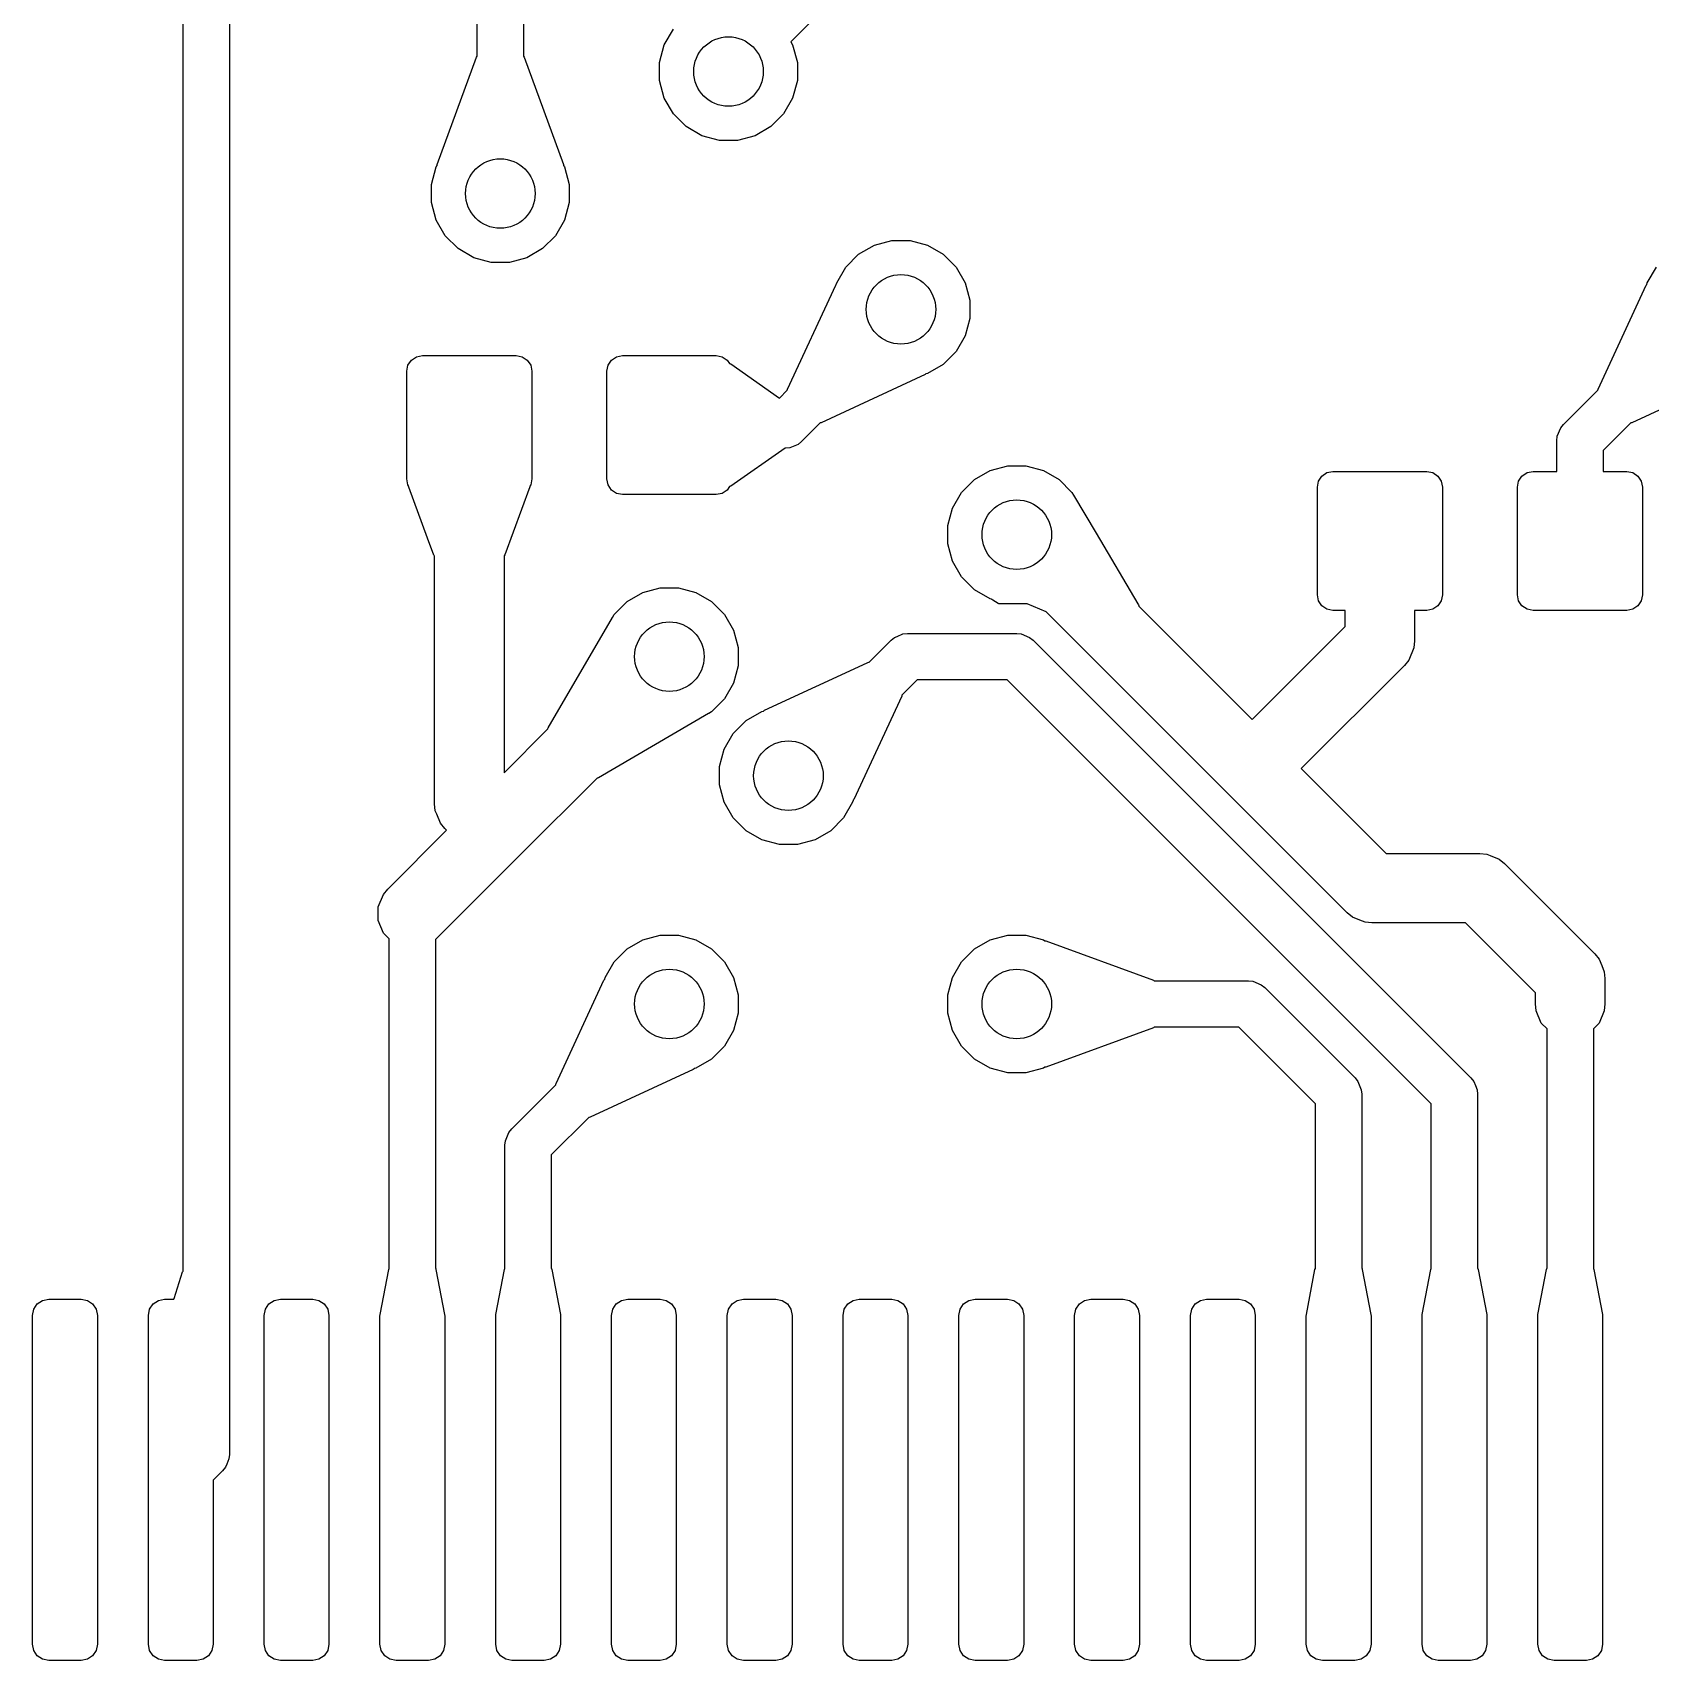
# Model space of a CAD drawing. Header units: inches. Extents: x 2.77 to 6.15, y -3.57 to -1.68.
# Drawn here: x 3.9665 to 4.2416, y -2.3754 to -2.0986 of the extents above; entities that cross this region are included whole.
import ezdxf

# ---------------------------------------------------------------- set-up
doc = ezdxf.new("R2010")
doc.units = ezdxf.units.IN
doc.header["$MEASUREMENT"] = 0
doc.layers.add('F.Cu', color=13, linetype='CONTINUOUS', true_color=0xc83434)

msp = doc.modelspace()

# ---------------------------------------------------------------- linework, layer by layer
at = {"layer": 'F.Cu', "linetype": 'CONTINUOUS'}
for p, q in [((3.99213, -2.30922), (3.99213, -2.05885)), ((4, -2.05884), (4, -2.34035)), ((4.04213, -2.10264), (4.04213, -2.05884)), ((4.05, -2.05884), (4.05, -2.1026)), ((4.09885, -2.09681), (4.09546, -2.10019)), ((4.07314, -2.10369), (4.07394, -2.10072)), ((4.07394, -2.10072), (4.07548, -2.09805)), ((4.09546, -2.10019), (4.09576, -2.10072)), ((4.09576, -2.10072), (4.09656, -2.10369)), ((4.0353, -2.12105), (4.04202, -2.10277)), ((4.04202, -2.10277), (4.04213, -2.10264)), ((4.05, -2.1026), (4.05, -2.1026)), ((4.05, -2.1026), (4.05011, -2.10277)), ((4.05011, -2.10277), (4.05682, -2.12105)), ((4.07314, -2.10678), (4.07314, -2.10369)), ((4.09656, -2.10369), (4.09656, -2.10678)), ((4.07394, -2.10976), (4.07314, -2.10678)), ((4.09656, -2.10678), (4.09576, -2.10976)), ((4.07548, -2.11243), (4.07394, -2.10976)), ((4.09576, -2.10976), (4.09422, -2.11243)), ((4.07766, -2.11461), (4.07548, -2.11243)), ((4.08033, -2.11615), (4.07766, -2.11461)), ((4.09204, -2.11461), (4.08937, -2.11615)), ((4.09422, -2.11243), (4.09204, -2.11461)), ((4.08331, -2.11695), (4.08033, -2.11615)), ((4.08639, -2.11695), (4.08331, -2.11695)), ((4.08937, -2.11615), (4.08639, -2.11695)), ((4.03435, -2.12444), (4.03515, -2.12146)), ((4.03515, -2.12146), (4.0353, -2.1212)), ((4.0353, -2.1212), (4.0353, -2.12105)), ((4.05682, -2.12105), (4.05682, -2.12119)), ((4.05682, -2.12119), (4.05697, -2.12146)), ((4.05697, -2.12146), (4.05777, -2.12444)), ((4.03435, -2.12753), (4.03435, -2.12444)), ((4.05777, -2.12444), (4.05777, -2.12753)), ((4.03515, -2.1305), (4.03435, -2.12753)), ((4.05777, -2.12753), (4.05697, -2.1305)), ((4.03669, -2.13317), (4.03515, -2.1305)), ((4.05697, -2.1305), (4.05543, -2.13317)), ((4.03887, -2.13535), (4.03669, -2.13317)), ((4.05543, -2.13317), (4.05325, -2.13535)), ((4.10965, -2.13476), (4.11263, -2.13396)), ((4.11263, -2.13396), (4.11571, -2.13396)), ((4.11571, -2.13396), (4.11869, -2.13476)), ((4.04154, -2.1369), (4.03887, -2.13535)), ((4.05325, -2.13535), (4.05058, -2.1369)), ((4.1048, -2.13848), (4.10698, -2.1363)), ((4.10698, -2.1363), (4.10965, -2.13476)), ((4.11869, -2.13476), (4.12136, -2.1363)), ((4.12136, -2.1363), (4.12354, -2.13848)), ((4.04452, -2.13769), (4.04154, -2.1369)), ((4.0476, -2.13769), (4.04452, -2.13769)), ((4.05058, -2.1369), (4.0476, -2.13769)), ((4.10326, -2.14115), (4.1048, -2.13848)), ((4.12354, -2.13848), (4.12509, -2.14115)), ((4.24106, -2.14115), (4.2426, -2.13848)), ((4.09489, -2.15923), (4.10308, -2.14155)), ((4.10308, -2.14155), (4.10318, -2.14145)), ((4.10318, -2.14145), (4.10326, -2.14115)), ((4.12509, -2.14115), (4.12588, -2.14413)), ((4.23269, -2.15923), (4.24087, -2.14155)), ((4.24087, -2.14155), (4.24098, -2.14145)), ((4.24098, -2.14145), (4.24106, -2.14115)), ((4.12588, -2.14413), (4.12588, -2.14721)), ((4.12588, -2.14721), (4.12509, -2.15019)), ((4.12509, -2.15019), (4.12354, -2.15286)), ((4.12354, -2.15286), (4.12136, -2.15504)), ((4.03016, -2.1562), (4.03036, -2.15518)), ((4.03036, -2.15518), (4.03094, -2.15432)), ((4.03094, -2.15432), (4.0318, -2.15375)), ((4.0318, -2.15375), (4.03281, -2.15354)), ((4.03281, -2.15354), (4.04876, -2.15354)), ((4.04876, -2.15354), (4.04978, -2.15375)), ((4.04978, -2.15375), (4.05064, -2.15432)), ((4.05064, -2.15432), (4.05122, -2.15518)), ((4.05122, -2.15518), (4.05142, -2.1562)), ((4.06417, -2.1562), (4.06438, -2.15518)), ((4.06438, -2.15518), (4.06495, -2.15432)), ((4.06495, -2.15432), (4.06581, -2.15375)), ((4.06581, -2.15375), (4.06683, -2.15354)), ((4.06683, -2.15354), (4.08278, -2.15354)), ((4.08278, -2.15354), (4.08379, -2.15375)), ((4.08379, -2.15375), (4.08465, -2.15432)), ((4.08465, -2.15432), (4.08503, -2.15489)), ((4.08503, -2.15489), (4.08525, -2.15495)), ((4.08525, -2.15495), (4.09353, -2.16075)), ((4.12136, -2.15504), (4.11869, -2.15658)), ((4.03016, -2.17451), (4.03016, -2.1562)), ((4.05142, -2.1562), (4.05142, -2.17451)), ((4.06417, -2.17451), (4.06417, -2.1562)), ((4.1183, -2.15677), (4.10062, -2.16495)), ((4.1184, -2.15666), (4.1183, -2.15677)), ((4.11869, -2.15658), (4.1184, -2.15666)), ((4.25609, -2.15677), (4.23841, -2.16495)), ((4.09353, -2.16075), (4.09485, -2.15942)), ((4.09485, -2.15942), (4.09489, -2.15923)), ((4.09485, -2.15942), (4.09485, -2.15942)), ((4.22682, -2.16525), (4.23265, -2.15942)), ((4.23265, -2.15942), (4.23269, -2.15923)), ((4.23265, -2.15942), (4.23265, -2.15942)), ((4.10045, -2.16496), (4.09727, -2.16814)), ((4.10062, -2.16495), (4.10045, -2.16496)), ((4.22574, -2.16726), (4.22633, -2.16584)), ((4.22633, -2.16584), (4.22682, -2.16525)), ((4.23825, -2.16496), (4.23354, -2.16966)), ((4.23841, -2.16495), (4.23825, -2.16496)), ((4.09449, -2.16929), (4.08525, -2.17576)), ((4.09526, -2.16922), (4.09449, -2.16929)), ((4.09449, -2.16929), (4.09449, -2.16929)), ((4.09668, -2.16863), (4.09526, -2.16922)), ((4.09727, -2.16814), (4.09668, -2.16863)), ((4.22567, -2.16803), (4.22574, -2.16726)), ((4.22567, -2.17323), (4.22567, -2.16803)), ((4.23354, -2.16966), (4.23354, -2.17323)), ((4.12934, -2.17306), (4.13232, -2.17227)), ((4.13232, -2.17227), (4.1354, -2.17227)), ((4.1354, -2.17227), (4.13838, -2.17306)), ((4.03036, -2.17552), (4.03016, -2.17451)), ((4.05142, -2.17451), (4.05122, -2.17552)), ((4.06438, -2.17552), (4.06417, -2.17451)), ((4.12449, -2.17679), (4.12667, -2.17461)), ((4.12667, -2.17461), (4.12934, -2.17306)), ((4.13838, -2.17306), (4.14105, -2.17461)), ((4.14105, -2.17461), (4.14323, -2.17679)), ((4.18496, -2.17589), (4.18516, -2.17487)), ((4.18516, -2.17487), (4.18574, -2.17401)), ((4.18574, -2.17401), (4.1866, -2.17343)), ((4.1866, -2.17343), (4.18762, -2.17323)), ((4.18762, -2.17323), (4.20356, -2.17323)), ((4.20356, -2.17323), (4.20458, -2.17343)), ((4.20458, -2.17343), (4.20544, -2.17401)), ((4.20544, -2.17401), (4.20602, -2.17487)), ((4.20602, -2.17487), (4.20622, -2.17589)), ((4.21898, -2.17589), (4.21918, -2.17487)), ((4.21918, -2.17487), (4.21975, -2.17401)), ((4.21975, -2.17401), (4.22062, -2.17343)), ((4.22062, -2.17343), (4.22163, -2.17323)), ((4.22163, -2.17323), (4.22567, -2.17323)), ((4.23354, -2.17323), (4.23758, -2.17323)), ((4.23758, -2.17323), (4.2386, -2.17343)), ((4.2386, -2.17343), (4.23946, -2.17401)), ((4.23946, -2.17401), (4.24003, -2.17487)), ((4.24003, -2.17487), (4.24024, -2.17589)), ((4.03047, -2.17569), (4.03036, -2.17552)), ((4.03047, -2.17571), (4.03047, -2.17569)), ((4.03049, -2.17589), (4.03047, -2.17571)), ((4.03369, -2.18455), (4.03049, -2.17589)), ((4.05109, -2.17585), (4.04684, -2.18741)), ((4.05122, -2.17552), (4.05109, -2.17571)), ((4.05109, -2.17571), (4.05109, -2.17585)), ((4.06495, -2.17639), (4.06438, -2.17552)), ((4.06581, -2.17696), (4.06495, -2.17639)), ((4.06683, -2.17717), (4.06581, -2.17696)), ((4.08278, -2.17717), (4.06683, -2.17717)), ((4.08379, -2.17696), (4.08278, -2.17717)), ((4.08465, -2.17639), (4.08379, -2.17696)), ((4.08505, -2.1758), (4.08465, -2.17639)), ((4.08525, -2.17576), (4.08505, -2.1758)), ((4.12295, -2.17946), (4.12449, -2.17679)), ((4.14323, -2.17679), (4.14351, -2.17727)), ((4.14351, -2.17727), (4.14353, -2.17729)), ((4.14353, -2.17729), (4.14734, -2.18373)), ((4.18496, -2.19419), (4.18496, -2.17589)), ((4.20622, -2.17589), (4.20622, -2.19419)), ((4.21898, -2.19419), (4.21898, -2.17589)), ((4.24024, -2.17589), (4.24024, -2.19419)), ((4.12215, -2.18243), (4.12295, -2.17946)), ((4.12215, -2.18552), (4.12215, -2.18243)), ((4.14734, -2.18373), (4.15447, -2.19577)), ((4.03475, -2.18745), (4.03369, -2.18455)), ((4.12295, -2.1885), (4.12215, -2.18552)), ((4.03476, -2.18746), (4.03475, -2.18745)), ((4.03476, -2.18747), (4.03476, -2.18746)), ((4.0348, -2.18753), (4.03476, -2.18747)), ((4.03476, -2.18747), (4.03476, -2.18747)), ((4.0348, -2.18754), (4.0348, -2.18753)), ((4.03488, -2.18761), (4.0348, -2.18754)), ((4.03488, -2.22976), (4.03488, -2.18761)), ((4.04674, -2.18756), (4.04669, -2.18761)), ((4.04669, -2.18761), (4.04669, -2.22448)), ((4.04684, -2.18741), (4.04674, -2.18756)), ((4.12449, -2.19117), (4.12295, -2.1885)), ((4.12667, -2.19335), (4.12449, -2.19117)), ((4.06761, -2.19535), (4.07028, -2.19381)), ((4.07028, -2.19381), (4.07326, -2.19301)), ((4.07326, -2.19301), (4.07634, -2.19301)), ((4.07634, -2.19301), (4.07932, -2.19381)), ((4.07932, -2.19381), (4.08199, -2.19535)), ((4.12934, -2.19489), (4.12667, -2.19335)), ((4.12958, -2.19495), (4.12934, -2.19489)), ((4.18516, -2.19521), (4.18496, -2.19419)), ((4.20622, -2.19419), (4.20602, -2.19521)), ((4.21918, -2.19521), (4.21898, -2.19419)), ((4.24024, -2.19419), (4.24003, -2.19521)), ((4.06513, -2.19805), (4.06543, -2.19753)), ((4.06543, -2.19753), (4.06761, -2.19535)), ((4.08199, -2.19535), (4.08417, -2.19753)), ((4.08417, -2.19753), (4.08572, -2.2002)), ((4.12963, -2.19502), (4.12958, -2.19495)), ((4.12977, -2.19513), (4.12963, -2.19502)), ((4.13072, -2.19568), (4.12977, -2.19513)), ((4.13083, -2.19572), (4.13072, -2.19568)), ((4.13094, -2.19575), (4.13083, -2.19572)), ((4.13106, -2.19577), (4.13094, -2.19575)), ((4.13564, -2.19577), (4.13106, -2.19577)), ((4.13888, -2.19711), (4.13564, -2.19577)), ((4.13564, -2.19577), (4.13564, -2.19577)), ((4.13564, -2.19577), (4.13564, -2.19577)), ((4.16971, -2.22793), (4.13888, -2.19711)), ((4.15447, -2.19577), (4.15456, -2.19592)), ((4.15456, -2.19592), (4.15462, -2.19609)), ((4.15462, -2.19609), (4.15463, -2.19615)), ((4.15463, -2.19615), (4.17388, -2.21541)), ((4.18574, -2.19607), (4.18516, -2.19521)), ((4.1866, -2.19665), (4.18574, -2.19607)), ((4.18762, -2.19685), (4.1866, -2.19665)), ((4.18969, -2.19685), (4.18762, -2.19685)), ((4.18969, -2.1996), (4.18969, -2.19685)), ((4.20356, -2.19685), (4.2015, -2.19685)), ((4.2015, -2.19685), (4.2015, -2.20205)), ((4.20458, -2.19665), (4.20356, -2.19685)), ((4.20544, -2.19607), (4.20458, -2.19665)), ((4.20602, -2.19521), (4.20544, -2.19607)), ((4.21975, -2.19607), (4.21918, -2.19521)), ((4.22062, -2.19665), (4.21975, -2.19607)), ((4.22163, -2.19685), (4.22062, -2.19665)), ((4.23758, -2.19685), (4.22163, -2.19685)), ((4.2386, -2.19665), (4.23758, -2.19685)), ((4.23946, -2.19607), (4.2386, -2.19665)), ((4.24003, -2.19521), (4.23946, -2.19607)), ((4.0542, -2.21682), (4.06513, -2.19806)), ((4.06513, -2.19806), (4.06513, -2.19805)), ((4.08572, -2.2002), (4.08651, -2.20318)), ((4.17388, -2.21541), (4.18969, -2.1996)), ((4.08651, -2.20318), (4.08651, -2.20627)), ((4.10876, -2.20568), (4.1125, -2.20194)), ((4.1125, -2.20194), (4.11309, -2.20145)), ((4.11309, -2.20145), (4.11351, -2.20128)), ((4.11351, -2.20128), (4.11451, -2.20086)), ((4.11451, -2.20086), (4.11528, -2.20079)), ((4.11528, -2.20079), (4.13386, -2.20079)), ((4.13386, -2.20079), (4.13463, -2.20086)), ((4.13463, -2.20086), (4.13605, -2.20145)), ((4.13605, -2.20145), (4.13664, -2.20194)), ((4.13664, -2.20194), (4.21105, -2.27635)), ((4.20138, -2.2032), (4.2005, -2.20533)), ((4.2015, -2.20205), (4.20138, -2.2032)), ((4.091, -2.21383), (4.1084, -2.20578)), ((4.1084, -2.20578), (4.10852, -2.20572)), ((4.10852, -2.20572), (4.10869, -2.20568)), ((4.10869, -2.20568), (4.10876, -2.20568)), ((4.2005, -2.20533), (4.19977, -2.20622)), ((4.08651, -2.20627), (4.08572, -2.20924)), ((4.11691, -2.20866), (4.11432, -2.21125)), ((4.13223, -2.20866), (4.11691, -2.20866)), ((4.20433, -2.28076), (4.13223, -2.20866)), ((4.19977, -2.20622), (4.18223, -2.22376)), ((4.08572, -2.20924), (4.08417, -2.21191)), ((4.1143, -2.21145), (4.10618, -2.229)), ((4.11431, -2.21143), (4.1143, -2.21145)), ((4.11433, -2.21136), (4.11431, -2.21143)), ((4.11431, -2.21143), (4.11431, -2.21143)), ((4.11431, -2.21143), (4.11431, -2.21143)), ((4.11432, -2.21125), (4.11433, -2.21136)), ((4.11433, -2.21136), (4.11433, -2.21136)), ((4.08199, -2.21409), (4.08149, -2.21439)), ((4.08417, -2.21191), (4.08199, -2.21409)), ((4.08785, -2.21559), (4.09052, -2.21405)), ((4.09052, -2.21405), (4.09082, -2.21397)), ((4.09082, -2.21397), (4.09086, -2.21393)), ((4.09086, -2.21393), (4.091, -2.21383)), ((4.04669, -2.22448), (4.05416, -2.21702)), ((4.05415, -2.21695), (4.05416, -2.21693)), ((4.05416, -2.21702), (4.05415, -2.21695)), ((4.05416, -2.21693), (4.0542, -2.21682)), ((4.08148, -2.21439), (4.06273, -2.22531)), ((4.08149, -2.21439), (4.08148, -2.21439)), ((4.08567, -2.21777), (4.08785, -2.21559)), ((4.08413, -2.22044), (4.08567, -2.21777)), ((4.08333, -2.22342), (4.08413, -2.22044)), ((4.06273, -2.22531), (4.06256, -2.22537)), ((4.08333, -2.2265), (4.08333, -2.22342)), ((4.18223, -2.22376), (4.19666, -2.23819)), ((4.06251, -2.22537), (4.04945, -2.23843)), ((4.06256, -2.22537), (4.06251, -2.22537)), ((4.06251, -2.22537), (4.06251, -2.22537)), ((4.08413, -2.22948), (4.08333, -2.2265)), ((4.19004, -2.24827), (4.16971, -2.22793)), ((4.035, -2.23092), (4.03488, -2.22976)), ((4.08567, -2.23215), (4.08413, -2.22948)), ((4.10595, -2.22948), (4.10441, -2.23215)), ((4.10604, -2.22918), (4.10595, -2.22948)), ((4.10607, -2.22915), (4.10604, -2.22918)), ((4.10618, -2.229), (4.10607, -2.22915)), ((4.03525, -2.23152), (4.035, -2.23092)), ((4.03588, -2.23304), (4.03525, -2.23152)), ((4.03661, -2.23394), (4.03588, -2.23304)), ((4.08785, -2.23433), (4.08567, -2.23215)), ((4.10441, -2.23215), (4.10223, -2.23433)), ((4.02693, -2.24425), (4.03692, -2.23425)), ((4.03692, -2.23425), (4.03661, -2.23394)), ((4.09052, -2.23588), (4.08785, -2.23433)), ((4.0935, -2.23667), (4.09052, -2.23588)), ((4.09956, -2.23588), (4.09658, -2.23667)), ((4.10223, -2.23433), (4.09956, -2.23588)), ((4.04945, -2.23843), (4.03528, -2.2526)), ((4.09658, -2.23667), (4.0935, -2.23667)), ((4.19666, -2.23819), (4.2126, -2.23819)), ((4.2126, -2.23819), (4.21375, -2.2383)), ((4.21375, -2.2383), (4.21435, -2.23855)), ((4.21435, -2.23855), (4.21588, -2.23918)), ((4.21588, -2.23918), (4.21677, -2.23992)), ((4.21677, -2.23992), (4.23213, -2.25527)), ((4.02619, -2.24514), (4.02693, -2.24425)), ((4.02531, -2.24727), (4.02619, -2.24514)), ((4.02531, -2.24958), (4.02531, -2.24727)), ((4.02619, -2.25171), (4.02531, -2.24958)), ((4.19094, -2.249), (4.19004, -2.24827)), ((4.19218, -2.24952), (4.19094, -2.249)), ((4.19307, -2.24989), (4.19218, -2.24952)), ((4.19422, -2.25), (4.19307, -2.24989)), ((4.21015, -2.25), (4.19422, -2.25)), ((4.22205, -2.26189), (4.21015, -2.25)), ((4.02717, -2.25268), (4.02619, -2.25171)), ((4.02717, -2.30873), (4.02717, -2.25268)), ((4.03528, -2.2526), (4.03504, -2.2528)), ((4.03504, -2.2528), (4.03504, -2.30873)), ((4.06761, -2.25441), (4.07028, -2.25287)), ((4.07028, -2.25287), (4.07326, -2.25207)), ((4.07326, -2.25207), (4.07634, -2.25207)), ((4.07634, -2.25207), (4.07932, -2.25287)), ((4.07932, -2.25287), (4.08199, -2.25441)), ((4.12667, -2.25441), (4.12934, -2.25287)), ((4.12934, -2.25287), (4.13232, -2.25207)), ((4.13232, -2.25207), (4.1354, -2.25207)), ((4.1354, -2.25207), (4.13838, -2.25287)), ((4.13838, -2.25287), (4.13864, -2.25302)), ((4.13864, -2.25302), (4.13879, -2.25302)), ((4.13879, -2.25302), (4.15708, -2.25973)), ((4.06543, -2.25659), (4.06761, -2.25441)), ((4.08199, -2.25441), (4.08417, -2.25659)), ((4.12449, -2.25659), (4.12667, -2.25441)), ((4.23213, -2.25527), (4.23286, -2.25617)), ((4.06389, -2.25926), (4.06543, -2.25659)), ((4.08417, -2.25659), (4.08572, -2.25926)), ((4.12295, -2.25926), (4.12449, -2.25659)), ((4.23286, -2.25617), (4.23332, -2.25726)), ((4.23332, -2.25726), (4.23374, -2.2583)), ((4.23374, -2.2583), (4.23386, -2.25945)), ((4.05554, -2.27729), (4.06367, -2.25974)), ((4.06367, -2.25974), (4.06377, -2.25959)), ((4.06377, -2.25959), (4.06381, -2.25956)), ((4.06381, -2.25956), (4.06389, -2.25926)), ((4.08572, -2.25926), (4.08651, -2.26224)), ((4.12215, -2.26224), (4.12295, -2.25926)), ((4.15708, -2.25973), (4.1572, -2.25984)), ((4.1572, -2.25984), (4.17323, -2.25984)), ((4.17323, -2.25984), (4.174, -2.25992)), ((4.174, -2.25992), (4.17542, -2.26051)), ((4.17542, -2.26051), (4.17601, -2.261)), ((4.17601, -2.261), (4.19137, -2.27635)), ((4.23386, -2.25945), (4.23386, -2.26378)), ((4.08651, -2.26224), (4.08651, -2.26532)), ((4.12215, -2.26532), (4.12215, -2.26224)), ((4.22205, -2.26378), (4.22205, -2.26189)), ((4.22216, -2.26493), (4.22205, -2.26378)), ((4.23386, -2.26378), (4.23374, -2.26493)), ((4.08651, -2.26532), (4.08572, -2.2683)), ((4.12295, -2.2683), (4.12215, -2.26532)), ((4.22304, -2.26706), (4.22216, -2.26493)), ((4.23374, -2.26493), (4.23286, -2.26706)), ((4.08572, -2.2683), (4.08417, -2.27097)), ((4.12449, -2.27097), (4.12295, -2.2683)), ((4.15708, -2.26783), (4.13879, -2.27454)), ((4.15724, -2.26772), (4.15708, -2.26783)), ((4.15725, -2.26772), (4.15724, -2.26772)), ((4.1716, -2.26772), (4.15725, -2.26772)), ((4.18465, -2.28076), (4.1716, -2.26772)), ((4.22402, -2.26803), (4.22304, -2.26706)), ((4.22402, -2.30873), (4.22402, -2.26803)), ((4.23286, -2.26706), (4.23189, -2.26803)), ((4.23189, -2.26803), (4.23189, -2.30873)), ((4.08417, -2.27097), (4.08199, -2.27315)), ((4.12667, -2.27315), (4.12449, -2.27097)), ((4.07885, -2.27491), (4.06133, -2.28302)), ((4.07899, -2.27481), (4.07885, -2.27491)), ((4.07903, -2.27477), (4.07899, -2.27481)), ((4.07932, -2.27469), (4.07903, -2.27477)), ((4.08199, -2.27315), (4.07932, -2.27469)), ((4.12934, -2.27469), (4.12667, -2.27315)), ((4.13232, -2.27549), (4.12934, -2.27469)), ((4.13838, -2.27469), (4.1354, -2.27549)), ((4.13865, -2.27454), (4.13838, -2.27469)), ((4.13879, -2.27454), (4.13865, -2.27454)), ((4.048, -2.28501), (4.05552, -2.2775)), ((4.05551, -2.27739), (4.05554, -2.27729)), ((4.05552, -2.2775), (4.05551, -2.27739)), ((4.05551, -2.27739), (4.05551, -2.27739)), ((4.05551, -2.27739), (4.05551, -2.27739)), ((4.1354, -2.27549), (4.13232, -2.27549)), ((4.19137, -2.27635), (4.19186, -2.27695)), ((4.19186, -2.27695), (4.19186, -2.27695)), ((4.19186, -2.27695), (4.19244, -2.27837)), ((4.21105, -2.27635), (4.21154, -2.27695)), ((4.21154, -2.27695), (4.21184, -2.27766)), ((4.21184, -2.27766), (4.21213, -2.27837)), ((4.19244, -2.27837), (4.19252, -2.27913)), ((4.19252, -2.27913), (4.19252, -2.30873)), ((4.21213, -2.27837), (4.2122, -2.27913)), ((4.2122, -2.27913), (4.2122, -2.30873)), ((4.06108, -2.28307), (4.05472, -2.28943)), ((4.06116, -2.28306), (4.06108, -2.28307)), ((4.06133, -2.28302), (4.06116, -2.28306)), ((4.18465, -2.30873), (4.18465, -2.28076)), ((4.20433, -2.30873), (4.20433, -2.28076)), ((4.04693, -2.28703), (4.04751, -2.28561)), ((4.04751, -2.28561), (4.048, -2.28501)), ((4.04685, -2.2878), (4.04693, -2.28703)), ((4.04685, -2.30873), (4.04685, -2.2878)), ((4.05472, -2.28943), (4.05472, -2.30873)), ((3.99059, -2.31387), (3.99202, -2.30934)), ((3.99202, -2.30934), (3.99213, -2.30922)), ((4.02562, -2.3166), (4.02708, -2.30893)), ((4.02708, -2.30893), (4.02714, -2.30876)), ((4.02714, -2.30876), (4.02717, -2.30873)), ((4.03504, -2.30873), (4.03506, -2.30875)), ((4.03506, -2.30875), (4.03508, -2.30878)), ((4.03508, -2.30878), (4.03512, -2.30891)), ((4.03512, -2.30891), (4.03659, -2.3166)), ((4.0453, -2.3166), (4.04676, -2.30893)), ((4.04676, -2.30893), (4.04683, -2.30876)), ((4.04683, -2.30876), (4.04685, -2.30873)), ((4.05472, -2.30873), (4.05475, -2.30875)), ((4.05475, -2.30875), (4.05476, -2.30878)), ((4.05476, -2.30878), (4.05481, -2.30891)), ((4.05481, -2.30891), (4.05627, -2.3166)), ((4.1831, -2.3166), (4.18456, -2.30893)), ((4.18456, -2.30893), (4.18462, -2.30876)), ((4.18462, -2.30876), (4.18465, -2.30873)), ((4.19252, -2.30873), (4.19254, -2.30875)), ((4.19254, -2.30875), (4.19256, -2.30878)), ((4.19256, -2.30878), (4.1926, -2.30891)), ((4.1926, -2.30891), (4.19407, -2.3166)), ((4.20278, -2.3166), (4.20424, -2.30893)), ((4.20424, -2.30893), (4.20431, -2.30876)), ((4.20431, -2.30876), (4.20433, -2.30873)), ((4.2122, -2.30873), (4.21223, -2.30875)), ((4.21223, -2.30875), (4.21224, -2.30878)), ((4.21224, -2.30878), (4.21229, -2.30891)), ((4.21229, -2.30891), (4.21375, -2.3166)), ((4.22247, -2.3166), (4.22393, -2.30893)), ((4.22393, -2.30893), (4.22399, -2.30876)), ((4.22399, -2.30876), (4.22402, -2.30873)), ((4.23189, -2.30873), (4.23191, -2.30875)), ((4.23191, -2.30875), (4.23193, -2.30878)), ((4.23193, -2.30878), (4.23197, -2.30891)), ((4.23197, -2.30891), (4.23344, -2.3166)), ((3.99058, -2.31398), (3.99059, -2.31387)), ((3.96654, -2.31673), (3.96675, -2.31568)), ((3.96675, -2.31568), (3.96734, -2.31478)), ((3.96734, -2.31478), (3.96824, -2.31419)), ((3.96824, -2.31419), (3.96929, -2.31398)), ((3.96929, -2.31398), (3.9748, -2.31398)), ((3.9748, -2.31398), (3.97586, -2.31419)), ((3.97586, -2.31419), (3.97675, -2.31478)), ((3.97675, -2.31478), (3.97735, -2.31568)), ((3.97735, -2.31568), (3.97756, -2.31673)), ((3.98622, -2.31673), (3.98643, -2.31568)), ((3.98643, -2.31568), (3.98703, -2.31478)), ((3.98703, -2.31478), (3.98792, -2.31419)), ((3.98792, -2.31419), (3.98898, -2.31398)), ((3.98898, -2.31398), (3.99058, -2.31398)), ((4.00591, -2.31673), (4.00612, -2.31568)), ((4.00612, -2.31568), (4.00671, -2.31478)), ((4.00671, -2.31478), (4.00761, -2.31419)), ((4.00761, -2.31419), (4.00866, -2.31398)), ((4.00866, -2.31398), (4.01417, -2.31398)), ((4.01417, -2.31398), (4.01523, -2.31419)), ((4.01523, -2.31419), (4.01612, -2.31478)), ((4.01612, -2.31478), (4.01672, -2.31568)), ((4.01672, -2.31568), (4.01693, -2.31673)), ((4.02559, -2.31673), (4.02561, -2.31661)), ((4.02561, -2.31661), (4.02562, -2.3166)), ((4.03659, -2.3166), (4.03659, -2.31661)), ((4.03659, -2.31661), (4.03661, -2.31673)), ((4.04528, -2.31673), (4.0453, -2.31661)), ((4.0453, -2.31661), (4.0453, -2.3166)), ((4.05627, -2.3166), (4.05628, -2.31661)), ((4.05628, -2.31661), (4.0563, -2.31673)), ((4.06496, -2.31673), (4.06517, -2.31568)), ((4.06517, -2.31568), (4.06577, -2.31478)), ((4.06577, -2.31478), (4.06666, -2.31419)), ((4.06666, -2.31419), (4.06772, -2.31398)), ((4.06772, -2.31398), (4.07323, -2.31398)), ((4.07323, -2.31398), (4.07428, -2.31419)), ((4.07428, -2.31419), (4.07518, -2.31478)), ((4.07518, -2.31478), (4.07577, -2.31568)), ((4.07577, -2.31568), (4.07598, -2.31673)), ((4.08465, -2.31673), (4.08486, -2.31568)), ((4.08486, -2.31568), (4.08545, -2.31478)), ((4.08545, -2.31478), (4.08635, -2.31419)), ((4.08635, -2.31419), (4.0874, -2.31398)), ((4.0874, -2.31398), (4.09291, -2.31398)), ((4.09291, -2.31398), (4.09397, -2.31419)), ((4.09397, -2.31419), (4.09486, -2.31478)), ((4.09486, -2.31478), (4.09546, -2.31568)), ((4.09546, -2.31568), (4.09567, -2.31673)), ((4.10433, -2.31673), (4.10454, -2.31568)), ((4.10454, -2.31568), (4.10514, -2.31478)), ((4.10514, -2.31478), (4.10603, -2.31419)), ((4.10603, -2.31419), (4.10709, -2.31398)), ((4.10709, -2.31398), (4.1126, -2.31398)), ((4.1126, -2.31398), (4.11365, -2.31419)), ((4.11365, -2.31419), (4.11455, -2.31478)), ((4.11455, -2.31478), (4.11514, -2.31568)), ((4.11514, -2.31568), (4.11535, -2.31673)), ((4.12402, -2.31673), (4.12423, -2.31568)), ((4.12423, -2.31568), (4.12482, -2.31478)), ((4.12482, -2.31478), (4.12572, -2.31419)), ((4.12572, -2.31419), (4.12677, -2.31398)), ((4.12677, -2.31398), (4.13228, -2.31398)), ((4.13228, -2.31398), (4.13334, -2.31419)), ((4.13334, -2.31419), (4.13423, -2.31478)), ((4.13423, -2.31478), (4.13483, -2.31568)), ((4.13483, -2.31568), (4.13504, -2.31673)), ((4.1437, -2.31673), (4.14391, -2.31568)), ((4.14391, -2.31568), (4.14451, -2.31478)), ((4.14451, -2.31478), (4.1454, -2.31419)), ((4.1454, -2.31419), (4.14646, -2.31398)), ((4.14646, -2.31398), (4.15197, -2.31398)), ((4.15197, -2.31398), (4.15302, -2.31419)), ((4.15302, -2.31419), (4.15392, -2.31478)), ((4.15392, -2.31478), (4.15451, -2.31568)), ((4.15451, -2.31568), (4.15472, -2.31673)), ((4.16339, -2.31673), (4.1636, -2.31568)), ((4.1636, -2.31568), (4.16419, -2.31478)), ((4.16419, -2.31478), (4.16509, -2.31419)), ((4.16509, -2.31419), (4.16614, -2.31398)), ((4.16614, -2.31398), (4.17165, -2.31398)), ((4.17165, -2.31398), (4.17271, -2.31419)), ((4.17271, -2.31419), (4.1736, -2.31478)), ((4.1736, -2.31478), (4.1742, -2.31568)), ((4.1742, -2.31568), (4.17441, -2.31673)), ((4.18307, -2.31673), (4.18309, -2.31661)), ((4.18309, -2.31661), (4.1831, -2.3166)), ((4.19407, -2.3166), (4.19407, -2.31661)), ((4.19407, -2.31661), (4.19409, -2.31673)), ((4.20276, -2.31673), (4.20278, -2.31661)), ((4.20278, -2.31661), (4.20278, -2.3166)), ((4.21375, -2.3166), (4.21376, -2.31661)), ((4.21376, -2.31661), (4.21378, -2.31673)), ((4.22244, -2.31673), (4.22246, -2.31661)), ((4.22246, -2.31661), (4.22247, -2.3166)), ((4.23344, -2.3166), (4.23344, -2.31661)), ((4.23344, -2.31661), (4.23346, -2.31673)), ((3.96654, -2.37264), (3.96654, -2.31673)), ((3.97756, -2.31673), (3.97756, -2.37264)), ((3.98622, -2.37264), (3.98622, -2.31673)), ((4.00591, -2.37264), (4.00591, -2.31673)), ((4.01693, -2.31673), (4.01693, -2.37264)), ((4.02559, -2.37264), (4.02559, -2.31673)), ((4.03661, -2.31673), (4.03661, -2.37264)), ((4.04528, -2.37264), (4.04528, -2.31673)), ((4.0563, -2.31673), (4.0563, -2.37264)), ((4.06496, -2.37264), (4.06496, -2.31673)), ((4.07598, -2.31673), (4.07598, -2.37264)), ((4.08465, -2.37264), (4.08465, -2.31673)), ((4.09567, -2.31673), (4.09567, -2.37264)), ((4.10433, -2.37264), (4.10433, -2.31673)), ((4.11535, -2.31673), (4.11535, -2.37264)), ((4.12402, -2.37264), (4.12402, -2.31673)), ((4.13504, -2.31673), (4.13504, -2.37264)), ((4.1437, -2.37264), (4.1437, -2.31673)), ((4.15472, -2.31673), (4.15472, -2.37264)), ((4.16339, -2.37264), (4.16339, -2.31673)), ((4.17441, -2.31673), (4.17441, -2.37264)), ((4.18307, -2.37264), (4.18307, -2.31673)), ((4.19409, -2.31673), (4.19409, -2.37264)), ((4.20276, -2.37264), (4.20276, -2.31673)), ((4.21378, -2.31673), (4.21378, -2.37264)), ((4.22244, -2.37264), (4.22244, -2.31673)), ((4.23346, -2.31673), (4.23346, -2.37264)), ((3.99992, -2.34112), (3.99955, -2.34202)), ((4, -2.34035), (3.99992, -2.34112)), ((3.99885, -2.34314), (3.99724, -2.34474)), ((3.99934, -2.34254), (3.99885, -2.34314)), ((3.99955, -2.34202), (3.99934, -2.34254)), ((3.99724, -2.34474), (3.99724, -2.37264)), ((3.96675, -2.37369), (3.96654, -2.37264)), ((3.96734, -2.37459), (3.96675, -2.37369)), ((3.96824, -2.37518), (3.96734, -2.37459)), ((3.97675, -2.37459), (3.97586, -2.37518)), ((3.97735, -2.37369), (3.97675, -2.37459)), ((3.97756, -2.37264), (3.97735, -2.37369)), ((3.98643, -2.37369), (3.98622, -2.37264)), ((3.98703, -2.37459), (3.98643, -2.37369)), ((3.98792, -2.37518), (3.98703, -2.37459)), ((3.99644, -2.37459), (3.99554, -2.37518)), ((3.99703, -2.37369), (3.99644, -2.37459)), ((3.99724, -2.37264), (3.99703, -2.37369)), ((4.00612, -2.37369), (4.00591, -2.37264)), ((4.00671, -2.37459), (4.00612, -2.37369)), ((4.00761, -2.37518), (4.00671, -2.37459)), ((4.01612, -2.37459), (4.01523, -2.37518)), ((4.01672, -2.37369), (4.01612, -2.37459)), ((4.01693, -2.37264), (4.01672, -2.37369)), ((4.0258, -2.37369), (4.02559, -2.37264)), ((4.0264, -2.37459), (4.0258, -2.37369)), ((4.02729, -2.37518), (4.0264, -2.37459)), ((4.03581, -2.37459), (4.03491, -2.37518)), ((4.0364, -2.37369), (4.03581, -2.37459)), ((4.03661, -2.37264), (4.0364, -2.37369)), ((4.04549, -2.37369), (4.04528, -2.37264)), ((4.04608, -2.37459), (4.04549, -2.37369)), ((4.04698, -2.37518), (4.04608, -2.37459)), ((4.05549, -2.37459), (4.0546, -2.37518)), ((4.05609, -2.37369), (4.05549, -2.37459)), ((4.0563, -2.37264), (4.05609, -2.37369)), ((4.06517, -2.37369), (4.06496, -2.37264)), ((4.06577, -2.37459), (4.06517, -2.37369)), ((4.06666, -2.37518), (4.06577, -2.37459)), ((4.07518, -2.37459), (4.07428, -2.37518)), ((4.07577, -2.37369), (4.07518, -2.37459)), ((4.07598, -2.37264), (4.07577, -2.37369)), ((4.08486, -2.37369), (4.08465, -2.37264)), ((4.08545, -2.37459), (4.08486, -2.37369)), ((4.08635, -2.37518), (4.08545, -2.37459)), ((4.09486, -2.37459), (4.09397, -2.37518)), ((4.09546, -2.37369), (4.09486, -2.37459)), ((4.09567, -2.37264), (4.09546, -2.37369)), ((4.10454, -2.37369), (4.10433, -2.37264)), ((4.10514, -2.37459), (4.10454, -2.37369)), ((4.10603, -2.37518), (4.10514, -2.37459)), ((4.11455, -2.37459), (4.11365, -2.37518)), ((4.11514, -2.37369), (4.11455, -2.37459)), ((4.11535, -2.37264), (4.11514, -2.37369)), ((4.12423, -2.37369), (4.12402, -2.37264)), ((4.12482, -2.37459), (4.12423, -2.37369)), ((4.12572, -2.37518), (4.12482, -2.37459)), ((4.13423, -2.37459), (4.13334, -2.37518)), ((4.13483, -2.37369), (4.13423, -2.37459)), ((4.13504, -2.37264), (4.13483, -2.37369)), ((4.14391, -2.37369), (4.1437, -2.37264)), ((4.14451, -2.37459), (4.14391, -2.37369)), ((4.1454, -2.37518), (4.14451, -2.37459)), ((4.15392, -2.37459), (4.15302, -2.37518)), ((4.15451, -2.37369), (4.15392, -2.37459)), ((4.15472, -2.37264), (4.15451, -2.37369)), ((4.1636, -2.37369), (4.16339, -2.37264)), ((4.16419, -2.37459), (4.1636, -2.37369)), ((4.16509, -2.37518), (4.16419, -2.37459)), ((4.1736, -2.37459), (4.17271, -2.37518)), ((4.1742, -2.37369), (4.1736, -2.37459)), ((4.17441, -2.37264), (4.1742, -2.37369)), ((4.18328, -2.37369), (4.18307, -2.37264)), ((4.18388, -2.37459), (4.18328, -2.37369)), ((4.18477, -2.37518), (4.18388, -2.37459)), ((4.19329, -2.37459), (4.19239, -2.37518)), ((4.19388, -2.37369), (4.19329, -2.37459)), ((4.19409, -2.37264), (4.19388, -2.37369)), ((4.20297, -2.37369), (4.20276, -2.37264)), ((4.20356, -2.37459), (4.20297, -2.37369)), ((4.20446, -2.37518), (4.20356, -2.37459)), ((4.21297, -2.37459), (4.21208, -2.37518)), ((4.21357, -2.37369), (4.21297, -2.37459)), ((4.21378, -2.37264), (4.21357, -2.37369)), ((4.22265, -2.37369), (4.22244, -2.37264)), ((4.22325, -2.37459), (4.22265, -2.37369)), ((4.22414, -2.37518), (4.22325, -2.37459)), ((4.23266, -2.37459), (4.23176, -2.37518)), ((4.23325, -2.37369), (4.23266, -2.37459)), ((4.23346, -2.37264), (4.23325, -2.37369)), ((3.96929, -2.37539), (3.96824, -2.37518)), ((3.9748, -2.37539), (3.96929, -2.37539)), ((3.97586, -2.37518), (3.9748, -2.37539)), ((3.98898, -2.37539), (3.98792, -2.37518)), ((3.99449, -2.37539), (3.98898, -2.37539)), ((3.99554, -2.37518), (3.99449, -2.37539)), ((4.00866, -2.37539), (4.00761, -2.37518)), ((4.01417, -2.37539), (4.00866, -2.37539)), ((4.01523, -2.37518), (4.01417, -2.37539)), ((4.02835, -2.37539), (4.02729, -2.37518)), ((4.03386, -2.37539), (4.02835, -2.37539)), ((4.03491, -2.37518), (4.03386, -2.37539)), ((4.04803, -2.37539), (4.04698, -2.37518)), ((4.05354, -2.37539), (4.04803, -2.37539)), ((4.0546, -2.37518), (4.05354, -2.37539)), ((4.06772, -2.37539), (4.06666, -2.37518)), ((4.07323, -2.37539), (4.06772, -2.37539)), ((4.07428, -2.37518), (4.07323, -2.37539)), ((4.0874, -2.37539), (4.08635, -2.37518)), ((4.09291, -2.37539), (4.0874, -2.37539)), ((4.09397, -2.37518), (4.09291, -2.37539)), ((4.10709, -2.37539), (4.10603, -2.37518)), ((4.1126, -2.37539), (4.10709, -2.37539)), ((4.11365, -2.37518), (4.1126, -2.37539)), ((4.12677, -2.37539), (4.12572, -2.37518)), ((4.13228, -2.37539), (4.12677, -2.37539)), ((4.13334, -2.37518), (4.13228, -2.37539)), ((4.14646, -2.37539), (4.1454, -2.37518)), ((4.15197, -2.37539), (4.14646, -2.37539)), ((4.15302, -2.37518), (4.15197, -2.37539)), ((4.16614, -2.37539), (4.16509, -2.37518)), ((4.17165, -2.37539), (4.16614, -2.37539)), ((4.17271, -2.37518), (4.17165, -2.37539)), ((4.18583, -2.37539), (4.18477, -2.37518)), ((4.19134, -2.37539), (4.18583, -2.37539)), ((4.19239, -2.37518), (4.19134, -2.37539)), ((4.20551, -2.37539), (4.20446, -2.37518)), ((4.21102, -2.37539), (4.20551, -2.37539)), ((4.21208, -2.37518), (4.21102, -2.37539)), ((4.2252, -2.37539), (4.22414, -2.37518)), ((4.23071, -2.37539), (4.2252, -2.37539)), ((4.23176, -2.37518), (4.23071, -2.37539))]:
    msp.add_line(p, q, dxfattribs=at)
at = {"layer": 'F.Cu'}
for centre in [(4.08485, -2.10524), (4.04606, -2.12598), (4.11417, -2.14567), (4.13386, -2.18398), (4.0748, -2.20472), (4.09504, -2.22496), (4.0748, -2.26378), (4.13386, -2.26378)]:
    msp.add_circle(centre, 0.00591, dxfattribs=at)

doc.saveas('drawing.dxf')
